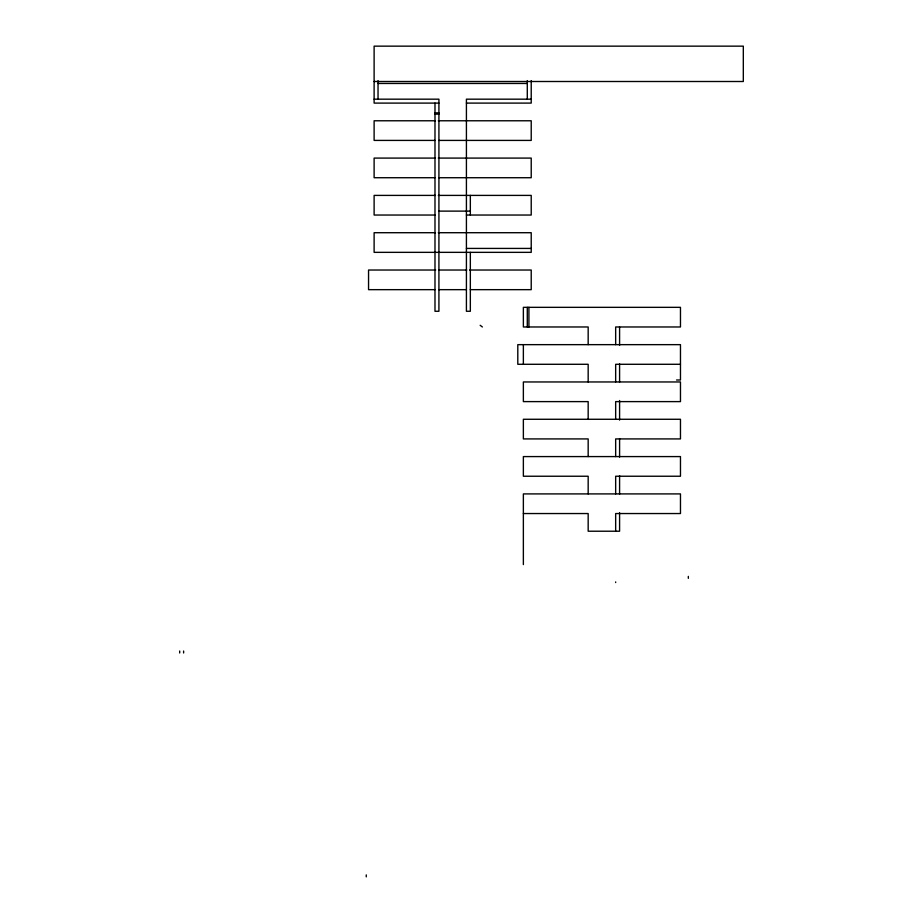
<?xml version="1.0" encoding="UTF-8"?>
<svg xmlns="http://www.w3.org/2000/svg" width="923" height="923" viewBox="0 0 923 923"><rect width="100%" height="100%" fill="white"/><g stroke="black" fill="none" stroke-linecap="round" stroke-linejoin="round"><path stroke-width="1.38" d="M374.115 81.501L743.315 81.501L743.315 46.15L374.115 46.15L374.115 103.099L438.921 103.099M378.038 83.462L527.287 83.462M374.115 99.176L438.921 99.176L438.921 311.27L434.987 311.27L434.987 103.099M531.221 99.176L466.415 99.176L466.415 311.27L470.338 311.27L470.338 252.348M466.415 103.099L531.221 103.099L531.221 80.589M434.987 112.871L438.921 112.871M434.987 114.117L438.921 114.117M435.437 120.775L374.115 120.775L374.115 140.411L434.987 140.411M438.31 120.775L531.221 120.775L531.221 140.411L438.921 140.411M435.437 158.087L374.115 158.087L374.115 177.724L434.987 177.724M438.31 158.087L531.221 158.087L531.221 177.724L438.921 177.724M435.437 195.399L374.115 195.399L374.115 215.036L434.987 215.036M438.31 195.399L531.221 195.399L531.221 215.036L466.415 215.036M438.921 211.113L470.338 211.113M435.437 232.711L374.115 232.711L374.115 252.348L531.221 252.348L531.221 232.711L438.31 232.711M466.415 248.425L531.221 248.425M435.668 270.024L368.554 270.024L368.554 289.66L434.987 289.66M438.921 270.024L466.715 270.024M469.599 270.024L531.221 270.024L531.221 289.66L470.269 289.66M438.921 289.66L466.415 289.66M680.47 364.285L615.664 364.285L615.664 381.96M676.536 379.999L680.47 379.999L680.47 344.648L517.803 344.648L517.803 364.285L588.17 364.285L588.17 381.96M523.364 513.546L588.17 513.546L588.17 531.221L619.587 531.221L619.587 512.692M480.168 325.288L482.383 326.973M688.327 576.379L688.327 578.352M619.587 326.973L619.587 345.387M619.587 363.789L619.587 382.191M619.587 400.524L619.587 420.092M619.587 438.575L619.587 457.104M619.587 475.633L619.587 494.163M615.664 344.648L615.664 326.973L680.47 326.973L680.47 307.336L523.364 307.336L523.364 326.973L588.17 326.973L588.17 344.648M615.664 419.273L615.664 401.609L680.47 401.609L680.47 381.96L523.364 381.96L523.364 401.609L588.17 401.609L588.17 419.273M615.664 456.585L615.664 438.921L680.47 438.921L680.47 419.273L523.364 419.273L523.364 438.921L588.17 438.921L588.17 456.585M615.664 493.909L615.664 476.233L680.47 476.233L680.47 456.585L523.364 456.585L523.364 476.233L588.17 476.233L588.17 493.909M615.664 531.221L615.664 513.546L680.47 513.546L680.47 493.909L523.364 493.909L523.364 564.599M615.664 581.952L615.664 582.528M528.914 307.336L528.914 326.973M527.287 80.589L527.287 99.176M527.287 307.336L527.287 326.973M523.364 344.648L523.364 364.285M470.338 195.399L470.338 215.036M378.038 80.589L378.038 99.176M366.258 874.889L366.258 876.85M183.619 651.015L183.619 652.976M179.685 651.015L179.685 652.976"/></g></svg>
